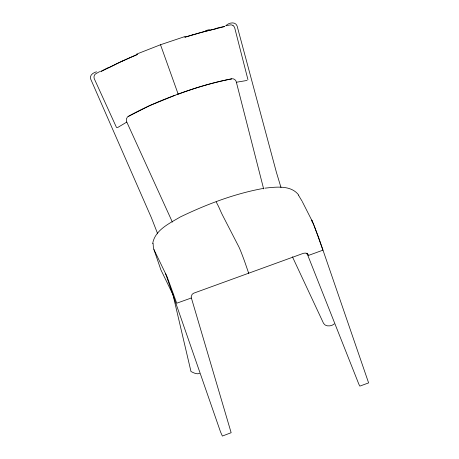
<?xml version="1.0" encoding="UTF-8"?>
<svg xmlns="http://www.w3.org/2000/svg" width="459" height="459" viewBox="0 0 459 459"><rect width="100%" height="100%" fill="white"/><g stroke="black" fill="none" stroke-linecap="round" stroke-linejoin="round"><path stroke-width="0.69" d="M152.686 243.637C154.826 229.993 169.612 223.349 180.244 216.987C206.751 204.244 234.664 193.629 263.678 188.356M191.162 296.962L192.143 294.282L193.836 293.14L303.508 253.282L305.522 253.075L307.903 254.533M153.094 243.327L153.421 247.992L160.897 269.852L172.372 293.427M191.156 297.518L191.3 298.006L176.721 303.21L167.03 276.616L153.914 249.558M334.244 323.922C331.564 326.418 325.666 326.98 323.572 323.406L292.417 256.776M127.499 116.913L126.328 119.07L126.592 121.612L172.377 222.087M126.816 122.065L117.831 127.418L116.483 127.459L94.353 78.896A3.896 3.259 85.1 0 1 94.158 76.068A3.924 3.328 84.2 0 1 94.766 74.731A3.919 3.333 83.5 0 1 95.633 73.888L98.88 72A3.89 3.362 85.5 0 1 100.469 71.684M101.399 71.334L122.392 61.018L137.293 54.472M199.59 373.379C196.813 374.653 193.423 372.697 190.978 371.515L172.561 292.94M136.564 54.128L160.507 44.747L185.063 36.502M175.028 95.283L149.582 105.662L127.935 116.615C143.891 107.658 160.742 100.383 177.954 94.21L177.117 94.52M96.545 71.799C93.32 72.602 89.103 75.31 90.739 79.183L151.395 217.738L157.689 233.826M184.948 37.15L200.887 32.491L224.371 26.645M205.512 30.667L209.499 29.617M232.506 78.747C234.411 78.81 236.092 80.377 236.374 82.253L247.097 80.44M264.866 188.167C276.071 186.985 290.931 184.834 298.723 195.081M298.511 195.259L302.079 201.191M177.897 93.756L178.167 94.135L160.507 44.747M302.338 201.702L311.627 219.987L312.556 222.69M311.661 220.091L314.019 225.306M322.769 249.69L322.912 250.178L308.465 255.428L308.144 255.003M307.49 253.603L308.132 254.883M248.468 272.824L248.675 273.214L245.881 265.061A15.187 0.683 70 0 0 238.749 246.644L222.592 215.3A51.769 2.335 70 0 1 219.649 208.948A28.303 1.279 70 0 0 218.163 205.724L216.206 201.943M311.982 220.418L318.569 237.309L368.617 382.904L359.833 386.122L358.869 384.235L306.91 253.093M314.277 225.931L322.723 249.581M165.424 273.237L220.527 431.913L222.38 436.05L231.147 432.711L191.363 297.908M281.006 187.559L276.404 172.303L237.108 25.991C235.438 21.148 228.358 22.663 225.776 25.893A3.89 3.523 51.7 0 1 226.58 25.595L230.435 24.901A3.919 3.5 54.2 0 1 231.692 24.975A3.924 3.494 53.4 0 1 233.052 25.589M236.379 82.247L263.644 188.919M247.952 79.682L234.715 27.884A3.896 3.431 52.5 0 0 233.052 25.595M208.679 30.552A147.603 38.137 -19 0 1 216.487 28.607M216.803 28.188A147.896 37.833 -18.9 0 1 224.594 26.387M192.912 34.855A147.305 39.302 -19.1 0 1 200.841 32.606M184.943 37.219A147.15 39.944 -19.2 0 1 192.929 34.815M200.858 32.56A147.448 38.757 -19.1 0 1 208.736 30.46M108.433 67.875A147.603 38.206 -19.6 0 1 115.421 64.444M101.026 71.306A147.896 37.919 -19.7 0 1 107.859 67.789M122.53 61.064A147.305 39.331 -19.4 0 1 129.874 57.765M129.828 57.742A147.15 39.962 -19.3 0 1 137.356 54.512M115.301 64.415A147.448 38.803 -19.5 0 1 122.473 61.047M179.211 93.756L178.373 94.061C195.821 87.623 213.71 82.322 231.979 78.805C214.003 82.276 196.395 87.462 179.211 93.756"/></g></svg>
